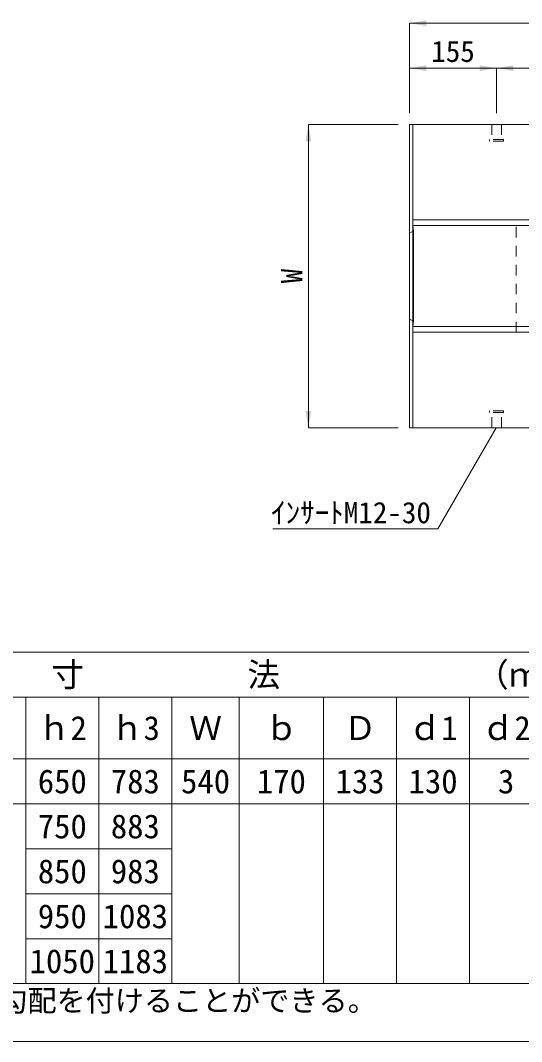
# Model space of a CAD drawing. Units: millimetres, scale not verified. Extents: x 50430 to 75195, y 75514 to 92741.
# Drawn here: x 67812 to 68704, y 84256 to 86074 of the extents above; entities that cross this region are included whole.
import ezdxf
from ezdxf.enums import TextEntityAlignment as Align

# ---------------------------------------------------------------- set-up
doc = ezdxf.new("R2010")
doc.units = ezdxf.units.MM
doc.header["$LTSCALE"] = 25
doc.linetypes.add('USER1', pattern=[1.35, 0.75, -0.6])
for name, color, linetype, lineweight in [('0_2', 7, 'Continuous', 5), ('DEFPOINTS_3', 8, 'Continuous', 0), ('寸法線', 7, 'Continuous', 9), ('本体', 2, 'Continuous', 9), ('枠', 5, 'Continuous', 5), ('ｲﾝｻｰﾄ', 3, 'USER1', 5)]:
    doc.layers.add(name, color=color, linetype=linetype, lineweight=lineweight)
doc.styles.add('ＭＳ ゴシック', font='')
doc.styles.get('ＭＳ ゴシック').set_extended_font_data('MS Gothic')

# ---------------------------------------------------------------- blocks, each defined once
blk = doc.blocks.new('filled_arrow')
at = {"color": 0, "linetype": 'Continuous', "lineweight": -2}
blk.add_solid([(7.5, 1.25), (0, 0), (7.5, -1.25)], dxfattribs=at)

msp = doc.modelspace()

# ---------------------------------------------------------------- linework, layer by layer
at = {"layer": '0_2', "lineweight": 20}
for p, q in [((68510.71, 85708.53), (68511.71, 85698.53)), ((68511.71, 85698.53), (68510.71, 85698.11)), ((68511.71, 85538.53), (68511.71, 85698.53)), ((68511.71, 85538.53), (68510.71, 85538.96)), ((68510.71, 85528.53), (68511.71, 85538.53))]:
    msp.add_line(p, q, dxfattribs=at)
at = {"layer": 'DEFPOINTS_3'}
for p, q in [((67701.75, 84679.05), (67821.75, 84679.05)), ((68081.75, 84679.05), (69446.75, 84679.05))]:
    msp.add_line(p, q, dxfattribs=at)
at = {"layer": '寸法線'}
for p, q in [((68504.71, 86068.54), (69502.71, 86068.54)), ((68504.71, 85908.54), (68504.71, 86068.54)), ((68504.71, 85988.54), (68659.71, 85988.54)), ((68504.71, 85908.54), (68504.71, 85988.54)), ((68659.71, 85908.54), (68659.71, 85988.54)), ((68659.71, 85988.54), (69347.72, 85988.54)), ((68659.71, 85908.54), (68659.71, 85988.54)), ((68324.71, 85888.54), (68324.71, 85348.53)), ((68484.71, 85888.54), (68324.71, 85888.54)), ((68484.71, 85348.53), (68324.71, 85348.53))]:
    msp.add_line(p, q, dxfattribs=at)
at = {"layer": '寸法線', "lineweight": 13}
for p, q in [((67061.75, 84949.05), (69816.75, 84949.05)), ((67461.75, 84869.05), (69816.75, 84869.05)), ((67821.75, 84869.05), (67821.75, 84759.05)), ((67951.75, 84869.05), (67951.75, 84759.05)), ((68081.75, 84869.05), (68081.75, 84759.05)), ((68201.75, 84869.05), (68201.75, 84759.05)), ((68351.75, 84869.05), (68351.75, 84759.05)), ((68481.75, 84869.05), (68481.75, 84759.05)), ((68611.75, 84869.05), (68611.75, 84759.05)), ((67701.75, 84759.05), (69816.75, 84759.05)), ((67821.75, 84759.05), (67821.75, 84599.05)), ((67951.75, 84759.05), (67951.75, 84359.05)), ((68081.75, 84759.05), (68081.75, 84359.05)), ((68201.75, 84759.05), (68201.75, 84359.05)), ((68351.75, 84759.05), (68351.75, 84359.05)), ((68481.75, 84759.05), (68481.75, 84359.05)), ((68611.75, 84759.05), (68611.75, 84359.05)), ((67821.75, 84679.05), (68081.75, 84679.05)), ((67821.75, 84599.05), (68081.75, 84599.05)), ((67821.75, 84599.05), (67821.75, 84359.05)), ((67821.75, 84519.05), (68081.75, 84519.05)), ((67821.75, 84439.05), (68081.75, 84439.05)), ((67061.75, 84359.05), (67821.75, 84359.05)), ((67821.75, 84359.05), (68081.75, 84359.05)), ((68081.75, 84359.05), (69261.75, 84359.05))]:
    msp.add_line(p, q, dxfattribs=at)
at = {"layer": '寸法線'}
msp.add_lwpolyline([(68659.25, 85348.53), (68555.33, 85168.53), (68261.61, 85168.53)], dxfattribs=at)
at = {"layer": '本体', "lineweight": 20}
for p, q in [((69502.71, 85888.54), (68504.71, 85888.54)), ((68504.71, 85348.53), (68504.71, 85888.54)), ((68504.71, 85348.53), (69502.71, 85348.53))]:
    msp.add_line(p, q, dxfattribs=at)
at = {"layer": '本体'}
for p, q in [((68510.71, 85348.53), (68510.71, 85888.54)), ((69496.71, 85718.53), (68510.71, 85718.53)), ((69496.71, 85708.53), (68510.71, 85708.53)), ((68510.71, 85698.11), (68504.71, 85695.53)), ((68510.71, 85538.96), (68504.71, 85541.53)), ((69496.71, 85528.53), (68510.71, 85528.53)), ((69496.71, 85518.53), (68510.71, 85518.53))]:
    msp.add_line(p, q, dxfattribs=at)
at = {"layer": '本体', "linetype": 'USER1'}
msp.add_line((68694.71, 85518.53), (68694.71, 85716.04), dxfattribs=at)
at = {"layer": '枠', "lineweight": 20}
msp.add_line((66203.72, 84255.96), (71803.72, 84255.96), dxfattribs=at)
at = {"layer": 'ｲﾝｻｰﾄ'}
for p, q in [((68668.21, 85888.54), (68651.21, 85888.54)), ((68651.21, 85888.54), (68651.21, 85861.54)), ((68668.21, 85888.54), (68668.21, 85861.54)), ((68672.21, 85861.54), (68647.21, 85861.54)), ((68647.21, 85861.54), (68647.21, 85858.53)), ((68672.21, 85858.53), (68647.21, 85858.53)), ((68672.21, 85861.54), (68672.21, 85858.53)), ((68672.21, 85378.53), (68647.21, 85378.53)), ((68647.21, 85375.53), (68647.21, 85378.53)), ((68672.21, 85375.53), (68647.21, 85375.53)), ((68651.21, 85348.53), (68651.21, 85375.53)), ((68668.21, 85348.53), (68668.21, 85375.53)), ((68672.21, 85375.53), (68672.21, 85378.53))]:
    msp.add_line(p, q, dxfattribs=at)

# ---------------------------------------------------------------- block references
at = {"layer": '寸法線', "xscale": 4, "yscale": 4}
for p in [(68504.71, 86068.54), (68504.71, 85988.54), (68659.71, 85988.54)]:
    msp.add_blockref('filled_arrow', p, dxfattribs=at)
at = {"layer": '寸法線'}
for p, xscale, yscale, rotation in [((68659.71, 85988.54), 4, 4, 180), ((68324.71, 85888.54), 4, 4, 270), ((68324.71, 85348.53), 4, 4, 90), ((68659.25, 85348.53), 0.2, 0.2, 240)]:
    msp.add_blockref('filled_arrow', p, dxfattribs=dict(at, xscale=xscale, yscale=yscale, rotation=rotation))

# ---------------------------------------------------------------- texts
at = {"layer": '0_2', "style": 'ＭＳ ゴシック'}
msp.add_text('（注) 水抜き孔は脱型用勾配を付けることができる。', height=37.98, dxfattribs=at).set_placement((67203.26, 84298.45), align=Align.BOTTOM_LEFT)
at = {"layer": '寸法線', "style": 'ＭＳ ゴシック'}
for s, height, p in [('155', 37.98, (68582.21, 86018.54)), ('寸          法            （ｍｍ）', 42.72, (68361.75, 84909.05)), ('ｈ2', 42.72, (67886.75, 84814.05)), ('ｈ3', 42.72, (68016.75, 84814.05)), ('Ｗ', 42.72, (68141.75, 84814.05)), ('ｂ', 42.72, (68276.75, 84814.05)), ('Ｄ', 42.72, (68416.75, 84814.05)), ('ｄ1', 42.72, (68546.75, 84814.05)), ('ｄ2', 42.72, (68676.75, 84814.05)), ('650', 42.72, (67886.75, 84719.05)), ('783', 42.72, (68016.75, 84719.05)), ('540', 42.72, (68141.75, 84719.05)), ('170', 42.72, (68276.75, 84719.05)), ('133', 42.72, (68416.75, 84719.05)), ('130', 42.72, (68546.75, 84719.05)), ('3', 42.72, (68676.75, 84719.05)), ('750', 42.72, (67886.75, 84639.05)), ('883', 42.72, (68016.75, 84639.05)), ('850', 42.72, (67886.75, 84559.05)), ('983', 42.72, (68016.75, 84559.05)), ('950', 42.72, (67886.75, 84479.05)), ('1083', 42.72, (68016.75, 84479.05)), ('1050', 42.72, (67886.75, 84399.05)), ('1183', 42.72, (68016.75, 84399.05))]:
    msp.add_text(s, height=height, dxfattribs=at).set_placement(p, align=Align.MIDDLE_CENTER)
msp.add_text('W', height=37.98, rotation=90, dxfattribs=at).set_placement((68294.71, 85618.53), align=Align.MIDDLE_CENTER)
msp.add_text('ｲﾝｻｰﾄM12-30', height=37.98, dxfattribs=at).set_placement((68542.83, 85216.53), align=Align.TOP_RIGHT)

doc.saveas('drawing.dxf')
